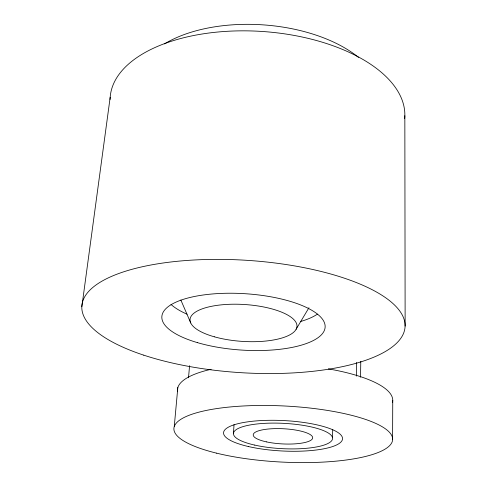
<?xml version="1.0" encoding="UTF-8"?>
<svg xmlns="http://www.w3.org/2000/svg" width="487" height="487" viewBox="0 0 487 487"><rect width="100%" height="100%" fill="white"/><g stroke="black" fill="none" stroke-linecap="round" stroke-linejoin="round"><path stroke-width="0.73" d="M392.601 439.317L392.747 400.32M360.52 377.236L360.788 361.36M356.387 376.098L356.642 362.462M332.499 437.789L332.724 429.491M233.431 433.6L234.04 424.609M188.512 377.784L189.577 365.67M174.267 426.423L177.828 387.542M81.865 306.646L110.172 97.351M296.084 329.291L308.947 307.741M180.841 300.004L190.746 322.96M404.837 115.705L405.135 326.107M164.472 43.909A121.58 64.625 4 0 1 358.475 57.375M110.086 99.5A147.634 76.149 3.9 0 1 261.476 31.418A147.634 76.149 3.9 0 1 404.673 118.56M317.408 314.145A80.939 29.573 3.7 0 1 300.436 321.542M187.087 314.2A80.939 29.573 3.7 0 1 171.016 304.466M177.493 391.597A107.804 31.004 2.9 0 1 211.139 369.292M328.329 368.884A107.804 31.004 2.9 0 1 392.51 402.347M214.292 336.791A53.57 18.469 3.7 0 0 296.912 326.947A53.57 18.469 3.7 0 0 219.339 305.075A53.57 18.469 3.7 0 0 214.292 336.791M197.351 342.611A81.798 28.234 3.7 0 0 324.92 328.634A81.798 28.234 3.7 0 0 208.266 294.373A81.798 28.234 3.7 0 0 197.351 342.611M143.775 355.169A161.934 56.249 3.7 0 0 403.534 333.358A161.934 56.249 3.7 0 0 183.185 260.752A161.934 56.249 3.7 0 0 143.775 355.169M266.401 441.867A29.756 7.597 2.9 0 0 312.605 438.276A29.756 7.597 2.9 0 0 269.853 428.883A29.756 7.597 2.9 0 0 266.401 441.867M254.731 445.094A49.619 12.68 2.9 0 0 332.384 439.444A49.619 12.68 2.9 0 0 261.866 423.526A49.619 12.68 2.9 0 0 254.731 445.094M216.599 453.16A109.508 28.069 2.9 0 0 391.658 442.945A109.508 28.069 2.9 0 0 241.43 406.091A109.508 28.069 2.9 0 0 216.599 453.16M248.699 446.603A59.566 15.225 2.9 0 0 342.27 440.029A59.566 15.225 2.9 0 0 258.092 420.762A59.566 15.225 2.9 0 0 248.699 446.603"/></g></svg>
